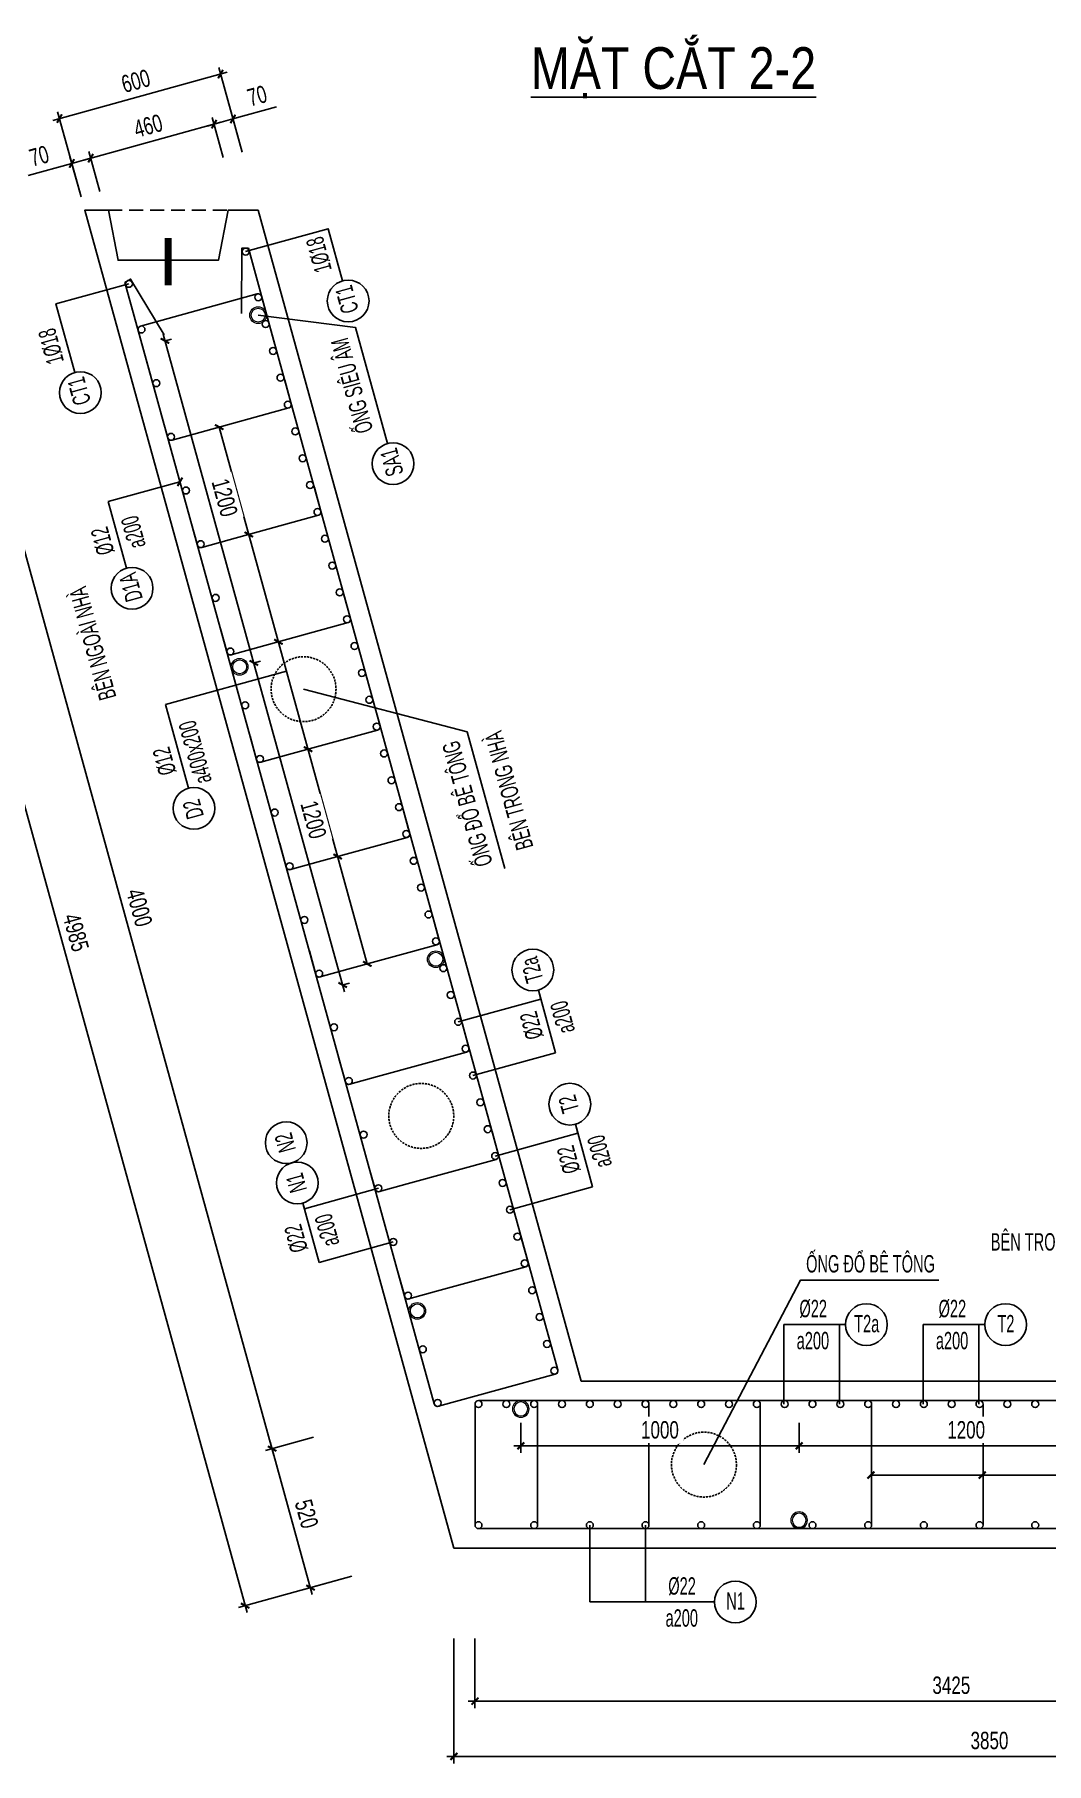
# Model space of a CAD drawing. Header units: millimetres. Extents: x -147841 to 368790, y -162721 to 84261.
# Drawn here: x 309834 to 313469, y -103129 to -96920 of the extents above; entities that cross this region are included whole.
import ezdxf
from ezdxf.enums import TextEntityAlignment as Align

# ---------------------------------------------------------------- set-up
doc = ezdxf.new("R2010")
doc.units = ezdxf.units.MM
doc.header["$LTSCALE"] = 1000
doc.header["$MEASUREMENT"] = 0
doc.header["$PDMODE"] = 1
doc.header["$PDSIZE"] = -10
doc.linetypes.add('DASHED', pattern=[0.75, 0.5, -0.25])
doc.linetypes.add('HIDDEN', pattern=[0.375, 0.25, -0.125])
doc.layers.get('0').update_dxf_attribs({"linetype": 'CONTINUOUS', "lineweight": 18})
doc.layers.get('DEFPOINTS').update_dxf_attribs({"color": 5, "linetype": 'CONTINUOUS', "lineweight": 18})
for name, color, linetype, lineweight in [('0-THAY', 7, 'CONTINUOUS', 18), ('ccu11-Dim', 8, 'CONTINUOUS', 18), ('DIM', 8, 'CONTINUOUS', 18)]:
    doc.layers.add(name, color=color, linetype=linetype, lineweight=lineweight)
for name, color, linetype in [('ccu11-Khuat', 9, 'DASHED'), ('ccu11-Manh', 8, 'CONTINUOUS'), ('ccu11-Thep', 4, 'CONTINUOUS'), ('ccu11-Thepdai', 6, 'CONTINUOUS'), ('KC-Cotthep', 8, 'CONTINUOUS'), ('KC-Dim', 8, 'CONTINUOUS'), ('KC-Khuat', 9, 'HIDDEN'), ('KC-Text', 31, 'CONTINUOUS'), ('KC-Thay', 7, 'CONTINUOUS')]:
    doc.layers.add(name, color=color, linetype=linetype)
doc.styles.add('ARIAL', font='arial.ttf', dxfattribs={"width": 0.7})
doc.styles.add('ccu11-dim', font='vnsimli.shx', dxfattribs={"width": 0.65, "bigfont": 'bigfont.shx'})
doc.dimstyles.new('2.5-25', dxfattribs={"dimscale": 25, "dimtxt": 2.5, "dimasz": 1, "dimexe": 1, "dimexo": 2, "dimgap": 1, "dimtad": 1, "dimdec": 1, "dimrnd": 5, "dimdsep": 46, "dimtxsty": 'ARIAL', "dimblk": 'ARCHTICK', "dimcen": -1, "dimdle": 1, "dimclrd": 256, "dimclre": 256, "dimclrt": 3, "dimadec": 0, "dimazin": 2, "dimtfac": 0.1, "dimtdec": 1, "dimtmove": 0, "dimatfit": 1, "dimldrblk": 'ARCHTICK', "dimfxl": 1, "dimtvp": 0.833333, "dimtfill": 1, "dimtolj": 1, "dimtzin": 12, "dimarcsym": 0})
doc.dimstyles.new('ccu11-100x4', dxfattribs={"dimscale": 100, "dimtxt": 2.5, "dimasz": 1, "dimexe": 1, "dimexo": 2, "dimgap": 1, "dimtad": 1, "dimdec": 0, "dimlfac": 0.25, "dimdsep": 46, "dimtxsty": 'ccu11-dim', "dimblk": 'ARCHTICK', "dimcen": -1, "dimdle": 1, "dimclrd": 256, "dimclre": 256, "dimclrt": 31, "dimadec": 0, "dimazin": 2, "dimtfac": 0.1, "dimtdec": 0, "dimtmove": 0, "dimatfit": 1, "dimldrblk": 'ARCHTICK', "dimfxl": 1, "dimtvp": 0.833333, "dimtolj": 1, "dimtzin": 12, "dimarcsym": 0})

# ---------------------------------------------------------------- blocks, each defined once
blk = doc.blocks.new('*U1336')
at = {"layer": 'ccu11-Thep'}
for centre in [(0, 217.5), (0, -217.5)]:
    blk.add_circle(centre, 12.5, dxfattribs=at)
blk = doc.blocks.new('*U1337')
at = {"layer": 'KC-Khuat', "color": 0, "linetype": 'ByBlock', "lineweight": -2, "transparency": 16777216}
for p in [(0, 0), (200, 0), (400, 0), (600, 0), (800, 0), (1000, 0), (1200, 0), (1400, 0), (1600, 0), (1800, 0), (2000, 0), (2200, 0), (2400, 0), (2600, 0), (2800, 0), (3000, 0), (3200, 0), (3400, 0)]:
    blk.add_blockref('*U1336', p, dxfattribs=at)
blk = doc.blocks.new('*U1330')
at = {"layer": 'ccu11-Thepdai', "flags": 128}
blk.add_lwpolyline([(50, 230), (-37.5, 230, 0.414214), (-50, 217.5), (-50, -114.4), (-50, -217.5, 0.414214), (-37.5, -230), (50, -230)], format="xyb", dxfattribs=at)
blk = doc.blocks.new('*U1331')
at = {"layer": 'DIM', "color": 0, "linetype": 'ByBlock', "lineweight": -2, "transparency": 16777216}
for p in [(0, 0), (400, 0), (800, 0), (1200, 0), (1600, 0), (2000, 0), (2400, 0), (2800, 0)]:
    blk.add_blockref('*U1330', p, dxfattribs=at)
blk = doc.blocks.new('*U1332')
at = {"layer": 'ccu11-Thep'}
for centre in [(209.7, 57.9), (-209.7, -57.9)]:
    blk.add_circle(centre, 12.5, dxfattribs=at)
blk = doc.blocks.new('*U1333')
at = {"layer": 'KC-Khuat', "color": 0, "linetype": 'ByBlock', "lineweight": -2, "transparency": 16777216}
for p in [(-1063.9, 3855.9), (-1010.7, 3663.1), (-957.5, 3470.3), (-904.3, 3277.5), (-851.1, 3084.7), (-797.9, 2891.9), (-744.7, 2699.1), (-691.5, 2506.3), (-638.4, 2313.5), (-585.2, 2120.8), (-532, 1928), (-478.8, 1735.2), (-425.6, 1542.4), (-372.4, 1349.6), (-319.2, 1156.8), (-266, 964), (-212.8, 771.2), (-159.6, 578.4), (-106.4, 385.6), (-53.2, 192.8), (0, 0)]:
    blk.add_blockref('*U1332', p, dxfattribs=at)
blk = doc.blocks.new('*U1334')
at = {"layer": 'ccu11-Thepdai', "flags": 128}
blk.add_lwpolyline([(50, 230), (-37.5, 230, 0.414214), (-50, 217.5), (-50, -114.4), (-50, -217.5, 0.414214), (-37.5, -230), (50, -230)], format="xyb", dxfattribs=at)
blk = doc.blocks.new('*U1335')
at = {"layer": 'DIM', "color": 0, "linetype": 'ByBlock', "lineweight": -2, "transparency": 16777216}
for p in [(0, 0), (400, 0), (800, 0), (1200, 0), (1600, 0), (2000, 0), (2400, 0), (2800, 0), (3200, 0)]:
    blk.add_blockref('*U1334', p, dxfattribs=at)
blk = doc.blocks.new('_ARCHTICK')
at = {"color": 0, "linetype": 'ByBlock', "const_width": 0.3}
blk.add_lwpolyline([(-0.5, -0.5), (0.5, 0.5)], dxfattribs=at)
blk = doc.blocks.new('att_thep_2')
blk.add_circle((-300, 0), 300)
at = {"color": 3, "style": 'ARIAL', "width": 0.6}
blk.add_attdef('DK', text='', height=250, dxfattribs=at).set_placement((467, 105), align=Align.CENTER)
at = {"color": 31, "style": 'ARIAL', "width": 0.6}
blk.add_attdef('SH', text='', height=250, dxfattribs=at).set_placement((-281, -111), align=Align.CENTER)
at = {"color": 2, "style": 'ARIAL', "width": 0.6}
blk.add_attdef('KC', text='', height=250, dxfattribs=at).set_placement((472, -355), align=Align.CENTER)
blk = doc.blocks.new('A$C260038B3')
at = {"layer": '0-THAY', "linetype": 'Continuous'}
for radius in [120, 100]:
    blk.add_circle((0, 0), radius, dxfattribs=at)
blk = doc.blocks.new('*D1358')
at = {"layer": 'DEFPOINTS', "color": 0, "ltscale": 3000, "transparency": 16777216}
for p in [(310884.2, -101944.4), (310687.3, -101998.8), (311022, -102443.9)]:
    blk.add_point(p, dxfattribs=at)
at = {"layer": 'KC-Dim', "lineweight": -2, "ltscale": 3000, "transparency": 16777216}
for p, q in [((310836, -101957.7), (310663.2, -102005.4)), ((310831.7, -102522.3), (310680.6, -101974.7)), ((310973.8, -102457.2), (310801, -102504.9))]:
    blk.add_line(p, q, dxfattribs=at)
at = {"layer": 'KC-Dim', "lineweight": -2, "ltscale": 3000, "transparency": 16777216, "xscale": 25, "yscale": 25, "zscale": 25}
for p, rotation in [((310687.3, -101998.8), 105.4234460771901), ((310825.1, -102498.2), 285.4234460771902)]:
    blk.add_blockref('_ARCHTICK', p, dxfattribs=dict(at, rotation=rotation))
at = {"layer": 'KC-Dim', "color": 3, "ltscale": 3000, "transparency": 16777216, "insert": (310811, -102233.4), "char_height": 62.5, "attachment_point": 5, "rotation": 285.42345, "style": 'ARIAL', "bg_fill": 3, "box_fill_scale": 1.25, "bg_fill_color": 256, "bg_fill_true_color": 13158600, "bg_fill_transparency": 0}
blk.add_mtext('\\A1;520', dxfattribs=at)
blk = doc.blocks.new('*D1359')
at = {"layer": 'DEFPOINTS', "color": 0, "ltscale": 3000, "transparency": 16777216}
for p in [(309820.4, -98088.5), (309623.5, -98142.8), (310884.2, -101944.4)]:
    blk.add_point(p, dxfattribs=at)
at = {"layer": 'KC-Dim', "lineweight": -2, "ltscale": 3000, "transparency": 16777216}
for p, q in [((309772.2, -98101.8), (309599.4, -98149.5)), ((310693.9, -102022.9), (309616.8, -98118.7)), ((310836, -101957.7), (310663.2, -102005.4))]:
    blk.add_line(p, q, dxfattribs=at)
at = {"layer": 'KC-Dim', "lineweight": -2, "ltscale": 3000, "transparency": 16777216, "xscale": 25, "yscale": 25, "zscale": 25}
for p, rotation in [((309623.5, -98142.8), 105.4234460771901), ((310687.3, -101998.8), 285.4234460771902)]:
    blk.add_blockref('_ARCHTICK', p, dxfattribs=dict(at, rotation=rotation))
at = {"layer": 'KC-Dim', "color": 3, "ltscale": 3000, "transparency": 16777216, "insert": (310210.2, -100055.6), "char_height": 62.5, "attachment_point": 5, "rotation": 285.42345, "style": 'ARIAL', "bg_fill": 3, "box_fill_scale": 1.25, "bg_fill_color": 256, "bg_fill_true_color": 13158600, "bg_fill_transparency": 0}
blk.add_mtext('\\A1;4000', dxfattribs=at)
blk = doc.blocks.new('*D1357')
at = {"layer": 'DEFPOINTS', "color": 0, "ltscale": 3000, "transparency": 16777216}
for p in [(309696.1, -97638.1), (309264.6, -97757.1), (311022, -102443.9)]:
    blk.add_point(p, dxfattribs=at)
at = {"layer": 'KC-Dim', "lineweight": -2, "ltscale": 3000, "transparency": 16777216}
for p, q in [((309647.9, -97651.4), (309240.5, -97763.8)), ((310597.1, -102587.1), (309257.9, -97733)), ((310973.8, -102457.2), (310566.3, -102569.6))]:
    blk.add_line(p, q, dxfattribs=at)
at = {"layer": 'KC-Dim', "lineweight": -2, "ltscale": 3000, "transparency": 16777216, "xscale": 25, "yscale": 25, "zscale": 25}
for p, rotation in [((309264.6, -97757.1), 105.4234460771901), ((310590.4, -102563), 285.4234460771902)]:
    blk.add_blockref('_ARCHTICK', p, dxfattribs=dict(at, rotation=rotation))
at = {"layer": 'KC-Dim', "color": 3, "ltscale": 3000, "transparency": 16777216, "insert": (309982.4, -100144.9), "char_height": 62.5, "attachment_point": 5, "rotation": 285.42345, "style": 'ARIAL', "bg_fill": 3, "box_fill_scale": 1.25, "bg_fill_color": 256, "bg_fill_true_color": 13158600, "bg_fill_transparency": 0}
blk.add_mtext('\\A1;4985', dxfattribs=at)
blk = doc.blocks.new('*D1342')
at = {"layer": 'DEFPOINTS', "color": 0, "ltscale": 3000, "transparency": 16777216}
for p in [(310525.2, -97409.3), (310592.7, -97390.7)]:
    blk.add_point(p, dxfattribs=at)
at = {"layer": 'KC-Dim', "lineweight": -2, "ltscale": 3000, "transparency": 16777216}
for p, q in [((310546.4, -97222.7), (310702.7, -97179.5)), ((310478.8, -97241.3), (310454.7, -97248)), ((310511.9, -97361.1), (310472.2, -97217.2)), ((310478.8, -97241.3), (310546.4, -97222.7)), ((310579.4, -97342.5), (310539.7, -97198.6))]:
    blk.add_line(p, q, dxfattribs=at)
at = {"layer": 'KC-Dim', "lineweight": -2, "ltscale": 3000, "transparency": 16777216, "xscale": 25, "yscale": 25, "zscale": 25}
for p, rotation in [((310478.8, -97241.3), 15.42344607719014), ((310546.4, -97222.7), 195.4234460771902)]:
    blk.add_blockref('_ARCHTICK', p, dxfattribs=dict(at, rotation=rotation))
at = {"layer": 'KC-Dim', "color": 3, "ltscale": 3000, "transparency": 16777216, "insert": (310633.5, -97139.6), "char_height": 62.5, "attachment_point": 5, "rotation": 15.42345, "style": 'ARIAL', "bg_fill": 3, "box_fill_scale": 1.25, "bg_fill_color": 256, "bg_fill_true_color": 13158600, "bg_fill_transparency": 0}
blk.add_mtext('\\A1;70', dxfattribs=at)
at = {"layer": 'DEFPOINTS', "color": 0, "ltscale": 3000, "transparency": 16777216}
blk.add_point((310546.4, -97222.7), dxfattribs=at)
blk = doc.blocks.new('*D1343')
at = {"layer": 'DEFPOINTS', "color": 0, "ltscale": 3000, "transparency": 16777216}
for p in [(310035.4, -97363.6), (310525.2, -97409.3), (310081.8, -97531.7)]:
    blk.add_point(p, dxfattribs=at)
at = {"layer": 'KC-Dim', "lineweight": -2, "ltscale": 3000, "transparency": 16777216}
for p, q in [((310502.9, -97234.7), (310011.3, -97370.3)), ((310511.9, -97361.1), (310472.2, -97217.2)), ((310068.5, -97483.5), (310028.8, -97339.5))]:
    blk.add_line(p, q, dxfattribs=at)
at = {"layer": 'KC-Dim', "lineweight": -2, "ltscale": 3000, "transparency": 16777216, "xscale": 25, "yscale": 25, "zscale": 25}
for p, rotation in [((310478.8, -97241.3), 15.42344607719014), ((310035.4, -97363.6), 195.4234460771902)]:
    blk.add_blockref('_ARCHTICK', p, dxfattribs=dict(at, rotation=rotation))
at = {"layer": 'KC-Dim', "color": 3, "ltscale": 3000, "transparency": 16777216, "insert": (310242, -97247.6), "char_height": 62.5, "attachment_point": 5, "rotation": 15.42345, "style": 'ARIAL', "bg_fill": 3, "box_fill_scale": 1.25, "bg_fill_color": 256, "bg_fill_true_color": 13158600, "bg_fill_transparency": 0}
blk.add_mtext('\\A1;460', dxfattribs=at)
blk = doc.blocks.new('*D1344')
at = {"layer": 'DEFPOINTS', "color": 0, "ltscale": 3000, "transparency": 16777216}
for p in [(309967.7, -97382.3), (310014.1, -97550.3), (310081.8, -97531.7)]:
    blk.add_point(p, dxfattribs=at)
at = {"layer": 'KC-Dim', "lineweight": -2, "ltscale": 3000, "transparency": 16777216}
for p, q in [((310000.8, -97502.2), (309961.1, -97358.2)), ((310035.4, -97363.6), (309967.7, -97382.3)), ((310068.5, -97483.5), (310028.8, -97339.5)), ((310035.4, -97363.6), (310059.5, -97357)), ((309967.7, -97382.3), (309811.4, -97425.4))]:
    blk.add_line(p, q, dxfattribs=at)
at = {"layer": 'KC-Dim', "lineweight": -2, "ltscale": 3000, "transparency": 16777216, "xscale": 25, "yscale": 25, "zscale": 25}
for p, rotation in [((309967.7, -97382.3), 15.42344607719017), ((310035.4, -97363.6), 195.4234460771902)]:
    blk.add_blockref('_ARCHTICK', p, dxfattribs=dict(at, rotation=rotation))
at = {"layer": 'KC-Dim', "color": 3, "ltscale": 3000, "transparency": 16777216, "insert": (309850.3, -97355.7), "char_height": 62.5, "attachment_point": 5, "rotation": 15.42345, "style": 'ARIAL', "bg_fill": 3, "box_fill_scale": 1.25, "bg_fill_color": 256, "bg_fill_true_color": 13158600, "bg_fill_transparency": 0}
blk.add_mtext('\\A1;70', dxfattribs=at)
blk = doc.blocks.new('*D1345')
at = {"layer": 'DEFPOINTS', "color": 0, "ltscale": 3000, "transparency": 16777216}
for p in [(309923.3, -97221.2), (310592.7, -97390.7), (310014.1, -97550.4)]:
    blk.add_point(p, dxfattribs=at)
at = {"layer": 'KC-Dim', "lineweight": -2, "ltscale": 3000, "transparency": 16777216}
for p, q in [((310526, -97055), (309899.2, -97227.9)), ((310579.4, -97342.5), (310495.3, -97037.5)), ((310000.8, -97502.2), (309916.6, -97197.1))]:
    blk.add_line(p, q, dxfattribs=at)
at = {"layer": 'KC-Dim', "lineweight": -2, "ltscale": 3000, "transparency": 16777216, "xscale": 25, "yscale": 25, "zscale": 25}
for p, rotation in [((310501.9, -97061.6), 15.42344607719014), ((309923.3, -97221.2), 195.4234460771902)]:
    blk.add_blockref('_ARCHTICK', p, dxfattribs=dict(at, rotation=rotation))
at = {"layer": 'KC-Dim', "color": 3, "ltscale": 3000, "transparency": 16777216, "insert": (310197.5, -97086.6), "char_height": 62.5, "attachment_point": 5, "rotation": 15.42345, "style": 'ARIAL', "bg_fill": 3, "box_fill_scale": 1.25, "bg_fill_color": 256, "bg_fill_true_color": 13158600, "bg_fill_transparency": 0}
blk.add_mtext('\\A1;600', dxfattribs=at)
blk = doc.blocks.new('*U1338')
at = {"layer": 'ccu11-Thep'}
blk.add_circle((0, 0), 12.5, dxfattribs=at)
blk = doc.blocks.new('*U1339')
at = {"layer": 'KC-Dim', "color": 0, "linetype": 'ByBlock', "lineweight": -2, "transparency": 16777216}
for p in [(-1010.6, 3663.1), (-957.4, 3470.4), (-904.2, 3277.6), (-851, 3084.8), (-797.9, 2892), (-744.7, 2699.2), (-691.5, 2506.4), (-638.3, 2313.6), (-585.1, 2120.8), (-531.9, 1928), (-478.7, 1735.2), (-425.5, 1542.4), (-372.3, 1349.6), (-319.1, 1156.8), (-266, 964), (-212.8, 771.2), (-159.6, 578.4), (-106.4, 385.6), (-53.2, 192.8), (0, 0)]:
    blk.add_blockref('*U1338', p, dxfattribs=at)
blk = doc.blocks.new('*D1353')
at = {"layer": 'DEFPOINTS', "color": 0, "linetype": 'ByBlock', "ltscale": 30, "transparency": 16777216}
for p in [(311416.1, -102630.3), (314838.6, -102630.3), (311416.1, -102905.9)]:
    blk.add_point(p, dxfattribs=at)
at = {"layer": 'KC-Dim', "linetype": 'ByBlock', "lineweight": -2, "ltscale": 30, "transparency": 16777216}
for p, q in [((311416.1, -102680.3), (311416.1, -102930.9)), ((314838.6, -102680.3), (314838.6, -102930.9)), ((314863.6, -102905.9), (311391.1, -102905.9))]:
    blk.add_line(p, q, dxfattribs=at)
at = {"layer": 'KC-Dim', "linetype": 'ByBlock', "lineweight": -2, "ltscale": 30, "transparency": 16777216, "xscale": 25, "yscale": 25, "zscale": 25, "rotation": 180}
blk.add_blockref('_ARCHTICK', (311416.1, -102905.9), dxfattribs=at)
at = {"layer": 'KC-Dim', "linetype": 'ByBlock', "lineweight": -2, "ltscale": 30, "transparency": 16777216, "xscale": 25, "yscale": 25, "zscale": 25}
blk.add_blockref('_ARCHTICK', (314838.6, -102905.9), dxfattribs=at)
at = {"layer": 'KC-Dim', "color": 3, "linetype": 'ByBlock', "ltscale": 30, "transparency": 16777216, "insert": (313127.4, -102849), "char_height": 62.5, "attachment_point": 5, "style": 'ARIAL', "bg_fill": 3, "box_fill_scale": 1.25, "bg_fill_color": 256, "bg_fill_true_color": 13158600, "bg_fill_transparency": 0}
blk.add_mtext('\\A1;3425', dxfattribs=at)
blk = doc.blocks.new('*D1354')
at = {"layer": 'DEFPOINTS', "color": 0, "ltscale": 3000, "transparency": 16777216}
for p in [(311340.2, -102630.3), (315188.6, -102630.3), (311340.2, -103104.5)]:
    blk.add_point(p, dxfattribs=at)
at = {"layer": 'DIM', "lineweight": -2, "ltscale": 3000, "transparency": 16777216}
for p, q in [((311340.2, -102680.3), (311340.2, -103129.5)), ((315188.6, -102680.3), (315188.6, -103129.5)), ((315213.6, -103104.5), (311315.2, -103104.5))]:
    blk.add_line(p, q, dxfattribs=at)
at = {"layer": 'DIM', "lineweight": -2, "ltscale": 3000, "transparency": 16777216, "xscale": 25, "yscale": 25, "zscale": 25, "rotation": 180}
blk.add_blockref('_ARCHTICK', (311340.2, -103104.5), dxfattribs=at)
at = {"layer": 'DIM', "lineweight": -2, "ltscale": 3000, "transparency": 16777216, "xscale": 25, "yscale": 25, "zscale": 25}
blk.add_blockref('_ARCHTICK', (315188.6, -103104.5), dxfattribs=at)
at = {"layer": 'DIM', "color": 3, "ltscale": 3000, "transparency": 16777216, "insert": (313264.4, -103047.5), "char_height": 62.5, "attachment_point": 5, "style": 'ARIAL', "bg_fill": 3, "box_fill_scale": 1.25, "bg_fill_color": 256, "bg_fill_true_color": 13158600, "bg_fill_transparency": 0}
blk.add_mtext('\\A1;3850', dxfattribs=at)
blk = doc.blocks.new('*U1340')
at = {"layer": 'ccu11-Thep'}
blk.add_circle((0, 0), 12.5, dxfattribs=at)
blk = doc.blocks.new('*U1341')
at = {"layer": 'KC-Dim', "color": 0, "linetype": 'ByBlock', "lineweight": -2, "transparency": 16777216}
for p in [(0, 0), (200, 0), (400, 0), (600, 0), (800, 0), (1000, 0), (1200, 0), (1400, 0), (1600, 0), (1800, 0), (2000, 0), (2200, 0), (2400, 0), (2600, 0), (2800, 0), (3000, 0), (3200, 0), (3400, 0)]:
    blk.add_blockref('*U1340', p, dxfattribs=at)
blk = doc.blocks.new('*D1421')
at = {"layer": 'DEFPOINTS', "color": 0, "ltscale": 3000, "transparency": 16777216}
for p in [(310251.4, -98033.8), (310570.6, -99190.6), (310621.5, -99176.5)]:
    blk.add_point(p, dxfattribs=at)
at = {"layer": 'KC-Dim', "lineweight": -2, "ltscale": 3000, "transparency": 16777216}
for p, q in [((310295.7, -97995.6), (310628.1, -99200.6)), ((310299.6, -98020.5), (310326.4, -98013.1)), ((310618.8, -99177.3), (310645.6, -99169.9))]:
    blk.add_line(p, q, dxfattribs=at)
at = {"layer": 'KC-Dim', "lineweight": -2, "ltscale": 3000, "transparency": 16777216, "xscale": 25, "yscale": 25, "zscale": 25}
for p, rotation in [((310302.3, -98019.7), 105.4234460771904), ((310621.5, -99176.5), 285.4234460771905)]:
    blk.add_blockref('_ARCHTICK', p, dxfattribs=dict(at, rotation=rotation))
at = {"layer": 'KC-Dim', "color": 3, "ltscale": 3000, "transparency": 16777216, "insert": (310516.8, -98583), "char_height": 62.5, "attachment_point": 5, "rotation": 285.42345, "style": 'ARIAL', "bg_fill": 3, "box_fill_scale": 1.25, "bg_fill_color": 256, "bg_fill_true_color": 13158600, "bg_fill_transparency": 0}
blk.add_mtext('\\A1;1200', dxfattribs=at)
blk = doc.blocks.new('*D1422')
at = {"layer": 'DEFPOINTS', "color": 0, "ltscale": 3000, "transparency": 16777216}
for p in [(310570.6, -99190.6), (310889.7, -100347.3), (310940.6, -100333.3)]:
    blk.add_point(p, dxfattribs=at)
at = {"layer": 'KC-Dim', "lineweight": -2, "ltscale": 3000, "transparency": 16777216}
for p, q in [((310614.8, -99152.4), (310947.3, -100357.4)), ((310618.8, -99177.3), (310645.6, -99169.9)), ((310937.9, -100334), (310964.7, -100326.6))]:
    blk.add_line(p, q, dxfattribs=at)
at = {"layer": 'KC-Dim', "lineweight": -2, "ltscale": 3000, "transparency": 16777216, "xscale": 25, "yscale": 25, "zscale": 25}
for p, rotation in [((310621.5, -99176.5), 105.423446077177), ((310940.6, -100333.3), 285.423446077177)]:
    blk.add_blockref('_ARCHTICK', p, dxfattribs=dict(at, rotation=rotation))
at = {"layer": 'KC-Dim', "color": 3, "ltscale": 3000, "transparency": 16777216, "insert": (310835.9, -99739.8), "char_height": 62.5, "attachment_point": 5, "rotation": 285.42345, "style": 'ARIAL', "bg_fill": 3, "box_fill_scale": 1.25, "bg_fill_color": 256, "bg_fill_true_color": 13158600, "bg_fill_transparency": 0}
blk.add_mtext('\\A1;1200', dxfattribs=at)
blk = doc.blocks.new('*D1423')
at = {"layer": 'DEFPOINTS', "color": 0, "ltscale": 3000, "transparency": 16777216}
for p in [(312580.6, -101856.1), (313780.6, -101856.1), (312580.6, -101988.6)]:
    blk.add_point(p, dxfattribs=at)
at = {"layer": 'KC-Dim', "lineweight": -2, "ltscale": 3000, "transparency": 16777216}
for p, q in [((312580.6, -101906.1), (312580.6, -102013.6)), ((313780.6, -101906.1), (313780.6, -102013.6)), ((313805.6, -101988.6), (312555.6, -101988.6))]:
    blk.add_line(p, q, dxfattribs=at)
at = {"layer": 'KC-Dim', "lineweight": -2, "ltscale": 3000, "transparency": 16777216, "xscale": 25, "yscale": 25, "zscale": 25, "rotation": 180}
blk.add_blockref('_ARCHTICK', (312580.6, -101988.6), dxfattribs=at)
at = {"layer": 'KC-Dim', "lineweight": -2, "ltscale": 3000, "transparency": 16777216, "xscale": 25, "yscale": 25, "zscale": 25}
blk.add_blockref('_ARCHTICK', (313780.6, -101988.6), dxfattribs=at)
at = {"layer": 'KC-Dim', "color": 3, "ltscale": 3000, "transparency": 16777216, "insert": (313180.6, -101931.7), "char_height": 62.5, "attachment_point": 5, "style": 'ARIAL', "bg_fill": 3, "box_fill_scale": 1.25, "bg_fill_color": 256, "bg_fill_true_color": 13158600, "bg_fill_transparency": 0}
blk.add_mtext('\\A1;1200', dxfattribs=at)
blk = doc.blocks.new('*D1424')
at = {"layer": 'DEFPOINTS', "color": 0, "ltscale": 3000, "transparency": 16777216}
for p in [(311580.6, -101856.1), (312580.6, -101856.1), (311580.6, -101988.6)]:
    blk.add_point(p, dxfattribs=at)
at = {"layer": 'KC-Dim', "lineweight": -2, "ltscale": 3000, "transparency": 16777216}
for p, q in [((311580.6, -101906.1), (311580.6, -102013.6)), ((312580.6, -101906.1), (312580.6, -102013.6)), ((312605.6, -101988.6), (311555.6, -101988.6))]:
    blk.add_line(p, q, dxfattribs=at)
at = {"layer": 'KC-Dim', "lineweight": -2, "ltscale": 3000, "transparency": 16777216, "xscale": 25, "yscale": 25, "zscale": 25, "rotation": 180}
blk.add_blockref('_ARCHTICK', (311580.6, -101988.6), dxfattribs=at)
at = {"layer": 'KC-Dim', "lineweight": -2, "ltscale": 3000, "transparency": 16777216, "xscale": 25, "yscale": 25, "zscale": 25}
blk.add_blockref('_ARCHTICK', (312580.6, -101988.6), dxfattribs=at)
at = {"layer": 'KC-Dim', "color": 3, "ltscale": 3000, "transparency": 16777216, "insert": (312080.6, -101931.7), "char_height": 62.5, "attachment_point": 5, "style": 'ARIAL', "bg_fill": 3, "box_fill_scale": 1.25, "bg_fill_color": 256, "bg_fill_true_color": 13158600, "bg_fill_transparency": 0}
blk.add_mtext('\\A1;1000', dxfattribs=at)

msp = doc.modelspace()

# ---------------------------------------------------------------- linework, layer by layer
at = {"layer": 'ccu11-Khuat', "ltscale": 0.1}
msp.add_line((310099.08, -97550.35), (310529.08, -97550.35), dxfattribs=at)
at = {"layer": 'ccu11-Manh', "ltscale": 10, "flags": 128}
for points in [[(310592.19, -97699.18), (310889.17, -97617.25), (310940.67, -97803.9)], [(310172.88, -97814.95), (309910.65, -97887.3), (309978.5, -98133.23)], [(310636.99, -97927.38), (310987.1, -97972.19), (311101.95, -98388.48)]]:
    msp.add_lwpolyline(points, dxfattribs=at)
at = {"layer": 'ccu11-Manh', "ltscale": 3000}
for points in [[(311029.14, -100257.63), (310497.24, -98329.66), (310497.24, -98329.66)], [(312838.65, -102094.04), (314438.65, -102094.04)]]:
    msp.add_lwpolyline(points, dxfattribs=at)
at = {"layer": 'ccu11-Manh', "elevation": 242.3}
msp.add_lwpolyline([(312238.6, -102056.13), (312585.65, -101393.07), (313082.18, -101393.07)], dxfattribs=at)
at = {"layer": 'ccu11-Thep'}
for centre in [(310592.19, -97699.18), (310172.86, -97814.89)]:
    msp.add_circle(centre, 12.5, dxfattribs=at)
at = {"layer": 'ccu11-Thep', "linetype": 'HIDDEN', "ltscale": 0.03}
for centre in [(311223.06, -100803.61), (312238.6, -102056.13, 242.3)]:
    msp.add_circle(centre, 116.6, dxfattribs=at)
at = {"layer": 'ccu11-Thepdai', "flags": 128}
for points in [[(310577.18, -97921.88), (310578.44, -97687.2), (310601.89, -97687.33), (310696.2, -98029.22)], [(310299.93, -97998.36), (310178.52, -97797.54), (310158.46, -97809.66), (310252.79, -98151.55)]]:
    msp.add_lwpolyline(points, dxfattribs=at)
at = {"layer": 'ccu11-Thepdai'}
for points in [[(310649.45, -97859.74), (311713.37, -101715.65, -0.4142136), (311704.65, -101731.02), (311285.32, -101846.73, -0.4142136), (311269.95, -101838.01), (310206.03, -97982.1, -0.4142136), (310214.75, -97966.72), (310634.08, -97851.01, -0.4142136)], [(314828.65, -102286.13), (311428.65, -102286.13, -0.4142136), (311416.15, -102273.63), (311416.15, -101838.63, -0.4142136), (311428.65, -101826.13), (314828.65, -101826.13, -0.4142136), (314841.15, -101838.63), (314841.15, -102273.63, -0.4142136)]]:
    msp.add_lwpolyline(points, format="xyb", close=True, dxfattribs=at)
at = {"layer": 'KC-Thay', "ltscale": 3000}
msp.add_lwpolyline([(311797.09, -101756.13), (310636.78, -97550.35), (310529.08, -97550.35), (310494.08, -97730.35), (310134.08, -97730.35), (310099.08, -97550.35), (310014.08, -97550.35), (311340.21, -102356.13), (315188.65, -102356.13), (315188.65, -102271.13), (315008.65, -102236.13), (315008.65, -101876.13), (315188.65, -101841.13), (315188.65, -101756.13)], close=True, dxfattribs=at)

# ---------------------------------------------------------------- block references
at = {"layer": 'ccu11-Dim', "ltscale": 3000, "xscale": 0.25, "yscale": 0.25, "zscale": 0.25, "rotation": 270}
for p in [(310636.99, -97927.38), (311275.27, -100240.95), (311208.84, -101504.12)]:
    msp.add_blockref('A$C260038B3', p, dxfattribs=at)
at = {"layer": 'ccu11-Dim', "ltscale": 3000, "extrusion": (0, 0, -1), "xscale": 0.25, "yscale": 0.25, "zscale": -0.25}
for p in [(-311580.55, -101856.13), (-312580.55, -102256.13)]:
    msp.add_blockref('A$C260038B3', p, dxfattribs=at)
at = {"layer": 'ccu11-Manh', "ltscale": 3000, "xscale": 25, "yscale": 25, "zscale": 25}
for p, rotation in [((310497.24, -98329.66), 285.4234460771896), ((310603.62, -98715.25), 285.4234460771896), ((310710, -99100.85), 285.4234460771896), ((310816.38, -99486.44), 285.4234460771896), ((310922.76, -99872.04), 285.4234460771896), ((311029.15, -100257.63), 285.4234460771896), ((312838.65, -102094.04), 180), ((313238.65, -102094.04), 180)]:
    msp.add_blockref('_ARCHTICK', p, dxfattribs=dict(at, rotation=rotation))
at = {"layer": 'DIM', "xscale": -1, "rotation": 285.4251995620509}
msp.add_blockref('*U1335', (311375.3, -101355.09), dxfattribs=at)
at = {"layer": 'DIM', "xscale": -1}
msp.add_blockref('*U1331', (314391.15, -102056.13), dxfattribs=at)
at = {"layer": 'KC-Cotthep'}
ref = msp.add_blockref('att_thep_2', (310940.67, -97803.9), dxfattribs=dict(at, xscale=0.2499999999999999, yscale=0.2499999999999999, zscale=0.2499999999999999, rotation=105.4234460771896))
ref.add_attrib('DK', '1%%C18', dxfattribs={"layer": '0', "color": 15, "height": 62.5, "rotation": 105.423446, "style": 'ARIAL', "width": 0.6}).set_placement((310885.25, -97702.11), align=Align.CENTER)
ref.add_attrib('SH', 'CT1', dxfattribs={"layer": '0', "color": 31, "height": 62.5, "rotation": 105.423446, "style": 'ARIAL', "width": 0.6}).set_placement((310985.89, -97863.02), align=Align.CENTER)
ref = msp.add_blockref('att_thep_2', (309978.5, -98133.23), dxfattribs=dict(at, xscale=0.2499999999999999, yscale=0.2499999999999999, zscale=0.2499999999999999, rotation=105.4234460771896))
ref.add_attrib('DK', '1%%C18', dxfattribs={"layer": '0', "color": 15, "height": 62.5, "rotation": 105.423446, "style": 'ARIAL', "width": 0.6}).set_placement((309923.08, -98031.44), align=Align.CENTER)
ref.add_attrib('SH', 'CT1', dxfattribs={"layer": '0', "color": 31, "height": 62.5, "rotation": 105.423446, "style": 'ARIAL', "width": 0.6}).set_placement((310023.72, -98192.35), align=Align.CENTER)
ref = msp.add_blockref('att_thep_2', (311101.95, -98388.48), dxfattribs=dict(at, xscale=0.2499999999999999, yscale=0.2499999999999999, zscale=0.2499999999999999, rotation=105.4234460771896))
ref.add_attrib('SH', 'SA1', dxfattribs={"layer": '0', "color": 31, "height": 62.5, "rotation": 105.423446, "style": 'ARIAL', "width": 0.6}).set_placement((311147.17, -98447.6), align=Align.CENTER)
ref = msp.add_blockref('att_thep_2', (310164.38, -98836.19), dxfattribs=dict(at, xscale=0.2499999999999999, yscale=0.2499999999999999, zscale=0.2499999999999999, rotation=105.4234460771896))
ref.add_attrib('KC', 'a200', dxfattribs={"layer": '0', "color": 2, "height": 62.5, "rotation": 105.423446, "style": 'ARIAL', "width": 0.6}).set_placement((310218.63, -98698.85), align=Align.CENTER)
ref.add_attrib('DK', '%%C12', dxfattribs={"layer": '0', "color": 215, "height": 62.5, "rotation": 105.423446, "style": 'ARIAL', "width": 0.6}).set_placement((310107.95, -98730.75), align=Align.CENTER)
ref.add_attrib('SH', 'D1A', dxfattribs={"layer": '0', "color": 31, "height": 62.5, "rotation": 105.423446, "style": 'ARIAL', "width": 0.6}).set_placement((310209.93, -98896.49), align=Align.CENTER)
ref = msp.add_blockref('att_thep_2', (310386.57, -99626.84), dxfattribs=dict(at, xscale=0.2499999999999999, yscale=0.2499999999999999, zscale=0.2499999999999999, rotation=105.4234460771896))
ref.add_attrib('KC', 'a400x200', dxfattribs={"layer": '0', "color": 2, "height": 62.5, "rotation": 105.423446, "style": 'ARIAL', "width": 0.6}).set_placement((310440.82, -99489.5), align=Align.CENTER)
ref.add_attrib('DK', '%%C12', dxfattribs={"layer": '0', "color": 215, "height": 62.5, "rotation": 105.423446, "style": 'ARIAL', "width": 0.6}).set_placement((310330.21, -99521.65), align=Align.CENTER)
ref.add_attrib('SH', 'D2', dxfattribs={"layer": '0', "color": 31, "height": 62.5, "rotation": 105.423446, "style": 'ARIAL', "width": 0.6}).set_placement((310433.94, -99693.76), align=Align.CENTER)
ref = msp.add_blockref('att_thep_2', (311643.73, -100351.79), dxfattribs=dict(at, xscale=-0.25, yscale=0.25, zscale=0.25, rotation=105.4234460771896))
ref.add_attrib('KC', 'a200', dxfattribs={"layer": '0', "color": 2, "height": 62.5, "rotation": 105.423446, "style": 'ARIAL', "width": 0.6}).set_placement((311760.56, -100441.3), align=Align.CENTER)
ref.add_attrib('DK', '%%C22', dxfattribs={"layer": '0', "color": 2, "height": 62.5, "rotation": 105.423446, "style": 'ARIAL', "width": 0.6}).set_placement((311649.24, -100470.88), align=Align.CENTER)
ref.add_attrib('SH', 'T2a', dxfattribs={"layer": '0', "color": 31, "height": 62.5, "rotation": 105.423446, "style": 'ARIAL', "width": 0.6}).set_placement((311650.37, -100271.09), align=Align.CENTER)
ref = msp.add_blockref('att_thep_2', (311776.68, -100833.78), dxfattribs=dict(at, xscale=-0.25, yscale=0.25, zscale=0.25, rotation=105.4234460771896))
ref.add_attrib('KC', 'a200', dxfattribs={"layer": '0', "color": 2, "height": 62.5, "rotation": 105.423446, "style": 'ARIAL', "width": 0.6}).set_placement((311893.52, -100923.29), align=Align.CENTER)
ref.add_attrib('DK', '%%C22', dxfattribs={"layer": '0', "color": 2, "height": 62.5, "rotation": 105.423446, "style": 'ARIAL', "width": 0.6}).set_placement((311782.2, -100952.87), align=Align.CENTER)
ref.add_attrib('SH', 'T2', dxfattribs={"layer": '0', "color": 31, "height": 62.5, "rotation": 105.423446, "style": 'ARIAL', "width": 0.6}).set_placement((311783.33, -100753.08), align=Align.CENTER)
ref = msp.add_blockref('att_thep_2', (312747.42, -101553.09), dxfattribs=dict(at, xscale=-0.25, yscale=0.25, zscale=0.25))
ref.add_attrib('KC', 'a200', dxfattribs={"layer": '0', "color": 2, "height": 62.5, "style": 'ARIAL', "width": 0.6}).set_placement((312630.06, -101641.91), align=Align.CENTER)
ref.add_attrib('DK', '%%C22', dxfattribs={"layer": '0', "color": 2, "height": 62.5, "style": 'ARIAL', "width": 0.6}).set_placement((312631.15, -101526.74), align=Align.CENTER)
ref.add_attrib('SH', 'T2a', dxfattribs={"layer": '0', "color": 31, "height": 62.5, "style": 'ARIAL', "width": 0.6}).set_placement((312823.44, -101580.96), align=Align.CENTER)
ref = msp.add_blockref('att_thep_2', (313247.42, -101553.09), dxfattribs=dict(at, xscale=-0.25, yscale=0.25, zscale=0.25))
ref.add_attrib('KC', 'a200', dxfattribs={"layer": '0', "color": 2, "height": 62.5, "style": 'ARIAL', "width": 0.6}).set_placement((313130.06, -101641.91), align=Align.CENTER)
ref.add_attrib('DK', '%%C22', dxfattribs={"layer": '0', "color": 2, "height": 62.5, "style": 'ARIAL', "width": 0.6}).set_placement((313131.15, -101526.74), align=Align.CENTER)
ref.add_attrib('SH', 'T2', dxfattribs={"layer": '0', "color": 31, "height": 62.5, "style": 'ARIAL', "width": 0.6}).set_placement((313323.44, -101580.96), align=Align.CENTER)
at = {"layer": 'KC-Dim'}
msp.add_blockref('*U1341', (311528.65, -101838.63), dxfattribs=at)
at = {"layer": 'KC-Khuat'}
for name, p in [('*U1333', (311491.66, -101776.83)), ('*U1337', (311428.65, -102056.13))]:
    msp.add_blockref(name, p, dxfattribs=at)

# ---------------------------------------------------------------- texts
at = {"layer": 'KC-Cotthep', "style": 'ARIAL', "width": 0.6}
msp.add_text('ỐNG SIÊU ÂM', height=62.5, rotation=105.423446, dxfattribs=at).set_placement((311004.4, -98172.69), align=Align.CENTER)
at = {"layer": 'KC-Text', "color": 2, "style": 'ARIAL', "width": 0.8}
msp.add_text('%%UMẶT CẮT 2-2', height=150, dxfattribs=at).set_placement((312129.42, -97114.91), align=Align.CENTER)
at = {"layer": 'KC-Text', "color": 1, "style": 'ARIAL', "width": 0.6}
for s, p in [('BÊN NGOÀI NHÀ', (310073.13, -99098.5)), ('BÊN TRONG NHÀ', (311568.53, -99626.9)), ('ỐNG ĐỔ BÊ TÔNG', (311418.69, -99674.28))]:
    msp.add_text(s, height=62.5, rotation=105.423446, dxfattribs=at).set_placement(p, align=Align.CENTER)
msp.add_text('BÊN TRONG NHÀ', height=62.5, dxfattribs=at).set_placement((313487.27, -101287.34), align=Align.CENTER)
msp.add_text('ỐNG ĐỔ BÊ TÔNG', height=62.5, dxfattribs=at).set_placement((312605.69, -101366.05, 242.3))

# ---------------------------------------------------------------- dimensions: what is measured, and where the dimension line sits
at = {"layer": 'KC-Dim', "ltscale": 3000}
dim = msp.add_aligned_dim(p1=(310525.19, -97409.35), p2=(310592.73, -97390.71), distance=174.32, dimstyle='2.5-25', dxfattribs=at)
dim.commit()
dim.dimension.update_dxf_attribs({"geometry": '*D1342', "text_midpoint": (310633.5, -97139.6)})
at = {"layer": 'KC-Dim', "linetype": 'ByBlock', "ltscale": 30}
dim = msp.add_linear_dim(base=(311416.15, -102905.93), p1=(314838.65, -102630.3), p2=(311416.15, -102630.3), angle=180, dimstyle='2.5-25', dxfattribs=at)
dim.commit()
dim.dimension.update_dxf_attribs({"geometry": '*D1353', "text_midpoint": (313127.4, -102849)})

# ---------------------------------------------------------------- leaders
at = {"layer": 'ccu11-Manh', "ltscale": 10}
for points in [[(310739.09, -99206.29), (310303.69, -99326.41), (310386.57, -99626.84)], [(311355.59, -100465.8), (311652.58, -100383.87), (311643.73, -100351.79)], [(311408.78, -100658.6), (311705.77, -100576.66), (311643.74, -100351.83)], [(311488.55, -100947.79), (311785.53, -100865.86), (311776.68, -100833.78)], [(311541.74, -101140.59), (311838.72, -101058.65), (311776.69, -100833.82)], [(312526.15, -101838.63), (312526.15, -101553.09), (312747.38, -101553.09)], [(312726.15, -101838.63), (312726.15, -101553.09), (312747.42, -101553.09)], [(313026.15, -101838.63), (313026.15, -101553.09), (313247.38, -101553.09)], [(313226.15, -101838.63), (313226.15, -101553.09), (313247.42, -101553.09)], [(311828.65, -102273.63), (311828.65, -102549.5), (312276.26, -102549.5)], [(312028.65, -102273.63), (312028.65, -102549.5), (312276.3, -102549.5)]]:
    msp.add_leader(points, dimstyle='ccu11-100x4', override={"dimgap": 1, "dimtad": 0, "dimldrblk": 'None'}, dxfattribs=at)
at = {"layer": 'KC-Dim', "linetype": 'ByBlock', "ltscale": 30}
msp.add_leader([(310356.12, -98526.14), (310098.45, -98597.22), (310164.38, -98836.19)], dimstyle='2.5-25', dxfattribs=at)

# ---------------------------------------------------------------- next in the draw order: dimensions: what is measured, and where the dimension line sits
at = {"layer": 'DIM', "ltscale": 3000}
dim = msp.add_linear_dim(base=(311340.21, -103104.48), p1=(315188.65, -102630.3), p2=(311340.21, -102630.3), angle=180, dimstyle='2.5-25', dxfattribs=at)
dim.commit()
dim.dimension.update_dxf_attribs({"geometry": '*D1354', "text_midpoint": (313264.43, -103047.55)})
at = {"layer": 'KC-Dim', "ltscale": 3000}
for base, p1, p2, angle, picture, middle in [((310035.41, -97363.64), (310525.19, -97409.35), (310081.77, -97531.68), 15.423446, '*D1343', (310241.98, -97247.61)), ((310687.2864, -101998.7575), (311022.0165, -102443.9156), (310884.2147, -101944.4277), 285.423446, '*D1358', (310811.0486, -102233.366))]:
    dim = msp.add_linear_dim(base=base, p1=p1, p2=p2, angle=angle, dimstyle='2.5-25', dxfattribs=at)
    dim.commit()
    dim.dimension.update_dxf_attribs({"geometry": picture, "text_midpoint": middle})
dim = msp.add_linear_dim(base=(312580.55, -101988.57), p1=(313780.55, -101856.13), p2=(312580.55, -101856.13), dimstyle='2.5-25', dxfattribs=at)
dim.commit()
dim.dimension.update_dxf_attribs({"geometry": '*D1423', "text_midpoint": (313180.55, -101931.66)})

# ---------------------------------------------------------------- next in the draw order: block references
at = {"layer": 'KC-Cotthep'}
ref = msp.add_blockref('att_thep_2', (312276.3, -102549.5), dxfattribs=dict(at, xscale=-0.25, yscale=0.25, zscale=0.25))
ref.add_attrib('KC', 'a200', dxfattribs={"layer": '0', "color": 2, "height": 62.5, "style": 'ARIAL', "width": 0.6}).set_placement((312158.94, -102638.33), align=Align.CENTER)
ref.add_attrib('DK', '%%C22', dxfattribs={"layer": '0', "color": 2, "height": 62.5, "style": 'ARIAL', "width": 0.6}).set_placement((312160.03, -102523.15), align=Align.CENTER)
ref.add_attrib('SH', 'N1', dxfattribs={"layer": '0', "color": 31, "height": 62.5, "style": 'ARIAL', "width": 0.6}).set_placement((312352.32, -102577.37), align=Align.CENTER)

# ---------------------------------------------------------------- next in the draw order: dimensions: what is measured, and where the dimension line sits
at = {"layer": 'KC-Dim', "ltscale": 3000}
dim = msp.add_linear_dim(base=(309967.74, -97382.31), p1=(310081.77, -97531.68), p2=(310014.1, -97550.35), angle=15.423446, dimstyle='2.5-25', dxfattribs=at)
dim.commit()
dim.dimension.update_dxf_attribs({"geometry": '*D1344', "text_midpoint": (309850.35, -97355.66)})
dim = msp.add_linear_dim(base=(309623.48, -98142.81), p1=(310884.21, -101944.43), p2=(309820.41, -98088.48), angle=285.423446, dimstyle='2.5-25', override={"dimtmove": 1}, dxfattribs=at)
dim.commit()
dim.dimension.update_dxf_attribs({"geometry": '*D1359', "text_midpoint": (310210.25, -100055.65)})
dim = msp.add_linear_dim(base=(311580.55, -101988.57), p1=(312580.55, -101856.13), p2=(311580.55, -101856.13), dimstyle='2.5-25', override={"dimtmove": 1}, dxfattribs=at)
dim.commit()
dim.dimension.update_dxf_attribs({"geometry": '*D1424', "text_midpoint": (312080.55, -101931.66)})

# ---------------------------------------------------------------- next in the draw order: dimensions: what is measured, and where the dimension line sits
for base, p1, p2, angle, picture, middle in [((309923.3, -97221.24), (310592.73, -97390.71), (310014.09, -97550.35), 15.423446, '*D1345', (310197.48, -97086.56)), ((309264.56, -97757.13), (311022.02, -102443.92), (309696.15, -97638.06), 285.423446, '*D1357', (309982.35, -100144.92))]:
    dim = msp.add_linear_dim(base=base, p1=p1, p2=p2, angle=angle, dimstyle='2.5-25', dxfattribs=at)
    dim.commit()
    dim.dimension.update_dxf_attribs({"geometry": picture, "text_midpoint": middle})

# ---------------------------------------------------------------- next in the draw order: linework, layer by layer
at = {"layer": 'ccu11-Manh', "ltscale": 10, "flags": 128}
msp.add_lwpolyline([(310800.21, -99270.91), (311387.74, -99424.29), (311523.2, -99915.3)], dxfattribs=at)
at = {"layer": 'ccu11-Thep', "const_width": 25}
msp.add_lwpolyline([(310314.08, -97820.35), (310314.08, -97650.35)], dxfattribs=at)
at = {"layer": 'ccu11-Thep', "linetype": 'HIDDEN', "ltscale": 0.03}
msp.add_circle((310800.21, -99270.91, 242.3), 116.6, dxfattribs=at)

# ---------------------------------------------------------------- next in the draw order: block references
at = {"layer": 'ccu11-Dim', "ltscale": 3000, "xscale": 0.25, "yscale": 0.25, "zscale": 0.25, "rotation": 270}
msp.add_blockref('A$C260038B3', (310570.56, -99190.56), dxfattribs=at)
at = {"layer": 'KC-Cotthep'}
ref = msp.add_blockref('att_thep_2', (310757.87, -100972.25), dxfattribs=dict(at, xscale=-0.25, yscale=0.25, zscale=0.25, rotation=105.4234460771896))
ref.add_attrib('SH', 'N2', dxfattribs={"layer": '0', "color": 31, "height": 62.5, "rotation": 105.423446, "style": 'ARIAL', "width": 0.6}).set_placement((310764.51, -100891.55), align=Align.CENTER)
ref = msp.add_blockref('att_thep_2', (310797.76, -101116.85), dxfattribs=dict(at, xscale=-0.25, yscale=0.25, zscale=0.25, rotation=105.4234460771896))
ref.add_attrib('KC', 'a200', dxfattribs={"layer": '0', "color": 2, "height": 62.5, "rotation": 105.423446, "style": 'ARIAL', "width": 0.6}).set_placement((310914.59, -101206.36), align=Align.CENTER)
ref.add_attrib('DK', '%%C22', dxfattribs={"layer": '0', "color": 2, "height": 62.5, "rotation": 105.423446, "style": 'ARIAL', "width": 0.6}).set_placement((310803.28, -101235.94), align=Align.CENTER)
ref.add_attrib('SH', 'N1', dxfattribs={"layer": '0', "color": 31, "height": 62.5, "rotation": 105.423446, "style": 'ARIAL', "width": 0.6}).set_placement((310804.4, -101036.15), align=Align.CENTER)
at = {"layer": 'KC-Dim'}
msp.add_blockref('*U1339', (311674.73, -101622.59), dxfattribs=at)

# ---------------------------------------------------------------- next in the draw order: leaders
at = {"layer": 'ccu11-Manh', "ltscale": 10}
for points in [[(311069.22, -101063.5), (310803.28, -101136.87), (310797.75, -101116.82)], [(311122.41, -101256.3), (310856.47, -101329.67), (310797.76, -101116.85)]]:
    msp.add_leader(points, dimstyle='ccu11-100x4', override={"dimgap": 1, "dimtad": 0, "dimldrblk": 'None'}, dxfattribs=at)

# ---------------------------------------------------------------- next in the draw order: dimensions: what is measured, and where the dimension line sits
at = {"layer": 'KC-Dim', "ltscale": 3000}
dim = msp.add_aligned_dim(p1=(310251.42, -98033.77), p2=(310570.56, -99190.56), distance=52.82, dimstyle='2.5-25', dxfattribs=at)
dim.commit()
dim.dimension.update_dxf_attribs({"geometry": '*D1421', "text_midpoint": (310516.77, -98582.98)})

# ---------------------------------------------------------------- next in the draw order: dimensions: what is measured, and where the dimension line sits
dim = msp.add_linear_dim(base=(310940.62, -100333.29), p1=(310570.56, -99190.56), p2=(310889.7, -100347.34), angle=105.423446, dimstyle='2.5-25', override={"dimtmove": 1}, dxfattribs=at)
dim.commit()
dim.dimension.update_dxf_attribs({"geometry": '*D1422', "text_midpoint": (310835.91, -99739.76)})

doc.saveas('drawing.dxf')
